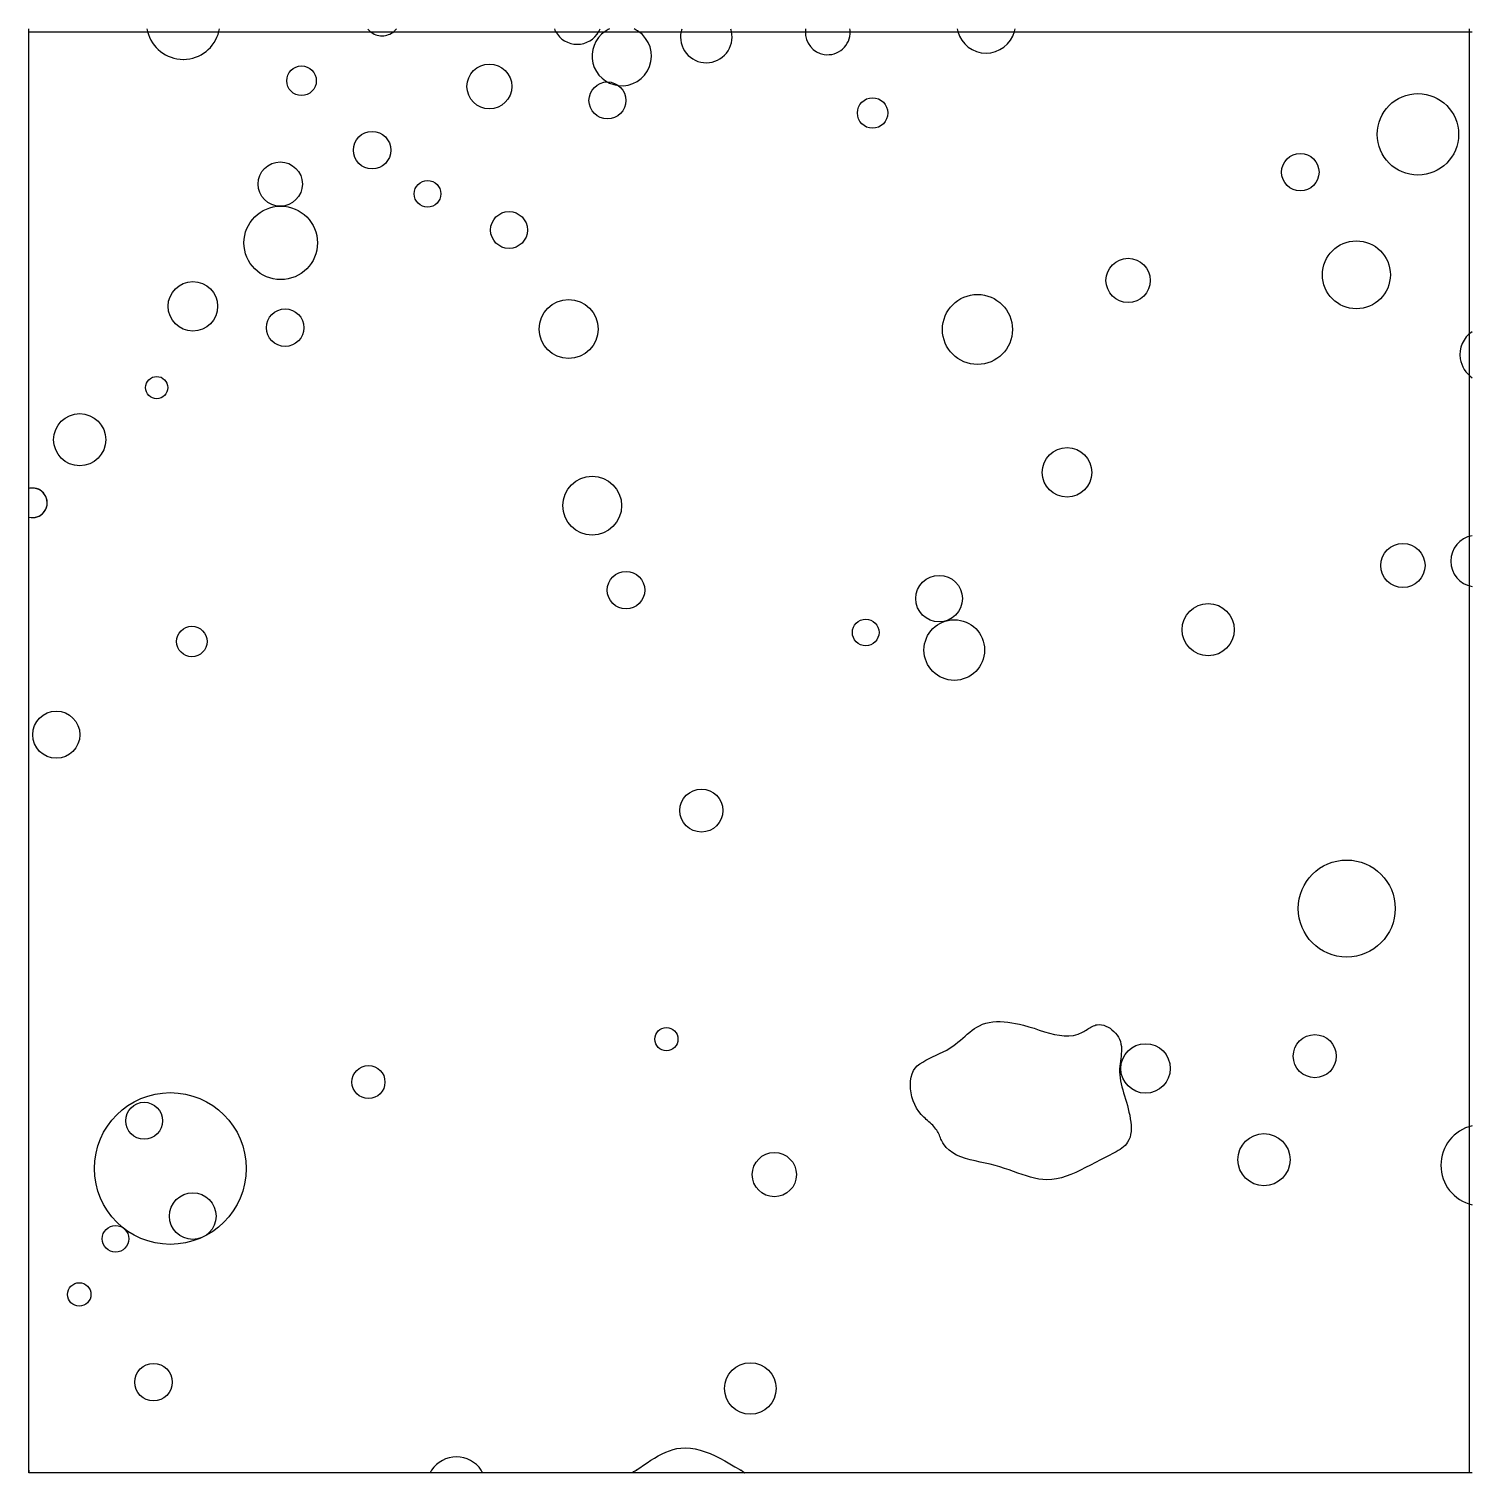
# Model space of a CAD drawing. Extents: x 3.075 to 4.061, y 7.546 to 8.532.
import ezdxf

# ---------------------------------------------------------------- set-up
doc = ezdxf.new("R2010")
doc.units = 0
for name, color, linetype in [('LAYER1', 7, 'CONTINUOUS'), ('LAYER10', 1, 'CONTINUOUS'), ('LAYER12', 5, 'CONTINUOUS')]:
    doc.layers.add(name, color=color, linetype=linetype)

msp = doc.modelspace()

# ---------------------------------------------------------------- linework, layer by layer
at = {"layer": 'LAYER1', "color": 7, "linetype": 'CONTINUOUS'}
for centre, radius in [((3.2614, 8.4969), 0.0101), ((3.3897, 8.493), 0.0153), ((3.4703, 8.4835), 0.0126), ((3.6514, 8.4749), 0.0104), ((4.0238, 8.4603), 0.0278), ((3.3096, 8.4495), 0.0128), ((3.2469, 8.4264), 0.0151), ((3.9435, 8.4345), 0.0128), ((3.3475, 8.4197), 0.0091), ((3.2472, 8.3862), 0.0251), ((3.4031, 8.395), 0.0126), ((3.9818, 8.3644), 0.0232), ((3.8259, 8.3606), 0.0151), ((3.1872, 8.3429), 0.0169), ((3.4438, 8.3274), 0.0201), ((3.723, 8.3271), 0.0239), ((3.2502, 8.3283), 0.0128), ((3.1625, 8.2874), 0.0076), ((3.1099, 8.2518), 0.0178), ((3.7842, 8.2295), 0.0169), ((3.4599, 8.2068), 0.0201), ((4.0136, 8.1659), 0.0151), ((3.483, 8.1491), 0.0128), ((3.6968, 8.1433), 0.0159), ((3.8806, 8.1221), 0.0178), ((3.6467, 8.1202), 0.0091), ((3.7072, 8.1082), 0.0207), ((3.1865, 8.114), 0.0104), ((3.0939, 8.0504), 0.0161), ((3.5345, 7.9986), 0.0147), ((3.9752, 7.9317), 0.0331), ((3.5106, 7.8425), 0.0079), ((3.9534, 7.8309), 0.0147), ((3.8378, 7.8225), 0.0169), ((3.3071, 7.8132), 0.0113), ((3.1718, 7.7542), 0.0518), ((3.1539, 7.7868), 0.0126), ((3.9187, 7.7602), 0.0178), ((3.5843, 7.75), 0.0151), ((3.1871, 7.7217), 0.0159), ((3.1344, 7.7062), 0.0091), ((3.1096, 7.6682), 0.008), ((3.1603, 7.6083), 0.0128), ((3.5679, 7.604), 0.0176)]:
    msp.add_circle(centre, radius, dxfattribs=at)
for centre, radius, start, end in [((3.1806, 8.5366), 0.0251, -170.1878, -166.2377), ((3.1806, 8.5366), 0.0251, -166.2374, -90), ((3.1806, 8.5366), 0.0251, -89.5398, -13.7619), ((3.1806, 8.5366), 0.0251, -13.7627, -9.8125), ((3.3164, 8.5402), 0.0126, -141.1582, -130.3369), ((3.3164, 8.5402), 0.0126, -130.3347, -89.5282), ((3.3164, 8.5402), 0.0126, -89.5282, -49.6636), ((3.3164, 8.5402), 0.0126, -49.6636, -38.8391), ((3.4497, 8.5387), 0.0169, -157.5416, -151.1436), ((3.4497, 8.5387), 0.0169, -151.1413, -28.8587), ((3.4801, 8.5138), 0.0203, 124.2189, -96.6695), ((3.4497, 8.5387), 0.0169, -28.8587, -22.4575), ((3.4801, 8.5138), 0.0203, 114.4223, 124.218), ((3.4801, 8.5138), 0.0203, -96.6692, 55.7815), ((3.4801, 8.5138), 0.0203, 55.7816, 65.5789), ((3.5378, 8.5268), 0.0176, 167.7783, -89.547), ((3.5378, 8.5268), 0.0176, 162.0629, 167.7779), ((3.5378, 8.5268), 0.0176, -89.547, 12.2214), ((3.5378, 8.5268), 0.0176, 12.2215, 17.9409), ((3.6208, 8.53), 0.0153, 177.9354, -99.0088), ((3.6208, 8.53), 0.0153, 171.5514, 177.9352), ((3.6208, 8.53), 0.0153, -99.0066, 2.0641), ((3.6208, 8.53), 0.0153, 2.064, 8.4454), ((3.7289, 8.5359), 0.0201, -169.5301, -164.5713), ((3.7289, 8.5359), 0.0201, -164.5711, -15.4317), ((3.7289, 8.5359), 0.0201, -15.432, -10.4721), ((4.0716, 8.3098), 0.0191, 124.484, -171.9597), ((4.0716, 8.3098), 0.019, -171.9591, -124.4929), ((3.0776, 8.2087), 0.0101, -103.4179, 90.4597), ((3.0776, 8.2087), 0.0101, 90.4597, 103.4166), ((3.0776, 8.2087), 0.0101, -103.4179, 103.4166), ((4.0639, 8.1689), 0.0176, 100.1053, -100.1053), ((4.0672, 7.7564), 0.0277, 103.3764, -103.3764), ((3.3672, 7.537), 0.0203, 33.3268, 146.6736), ((3.3672, 7.537), 0.0203, 146.6736, 151.8626), ((3.3672, 7.537), 0.0203, 28.136, 33.3268)]:
    msp.add_arc(centre, radius, start, end, dxfattribs=at)
at = {"layer": 'LAYER10', "color": 1, "linetype": 'CONTINUOUS'}
for points in [[(3.6793, 7.8212), (3.6805, 7.8228), (3.6819, 7.8243), (3.6836, 7.8257), (3.6856, 7.8269), (3.6877, 7.8281), (3.69, 7.8293), (3.6923, 7.8304), (3.6948, 7.8315), (3.6972, 7.8327), (3.6997, 7.8338), (3.702, 7.8351), (3.7043, 7.8365), (3.7062, 7.8377), (3.708, 7.8391), (3.7097, 7.8404), (3.7114, 7.8418), (3.713, 7.8432), (3.7146, 7.8446), (3.7161, 7.846), (3.7177, 7.8473), (3.7193, 7.8486), (3.7209, 7.8498), (3.7226, 7.8508), (3.7243, 7.8517), (3.7265, 7.8527), (3.7288, 7.8534), (3.7311, 7.8539), (3.7335, 7.8543), (3.736, 7.8545), (3.7386, 7.8545), (3.7412, 7.8544), (3.7438, 7.8541), (3.7465, 7.8537), (3.7491, 7.8532), (3.7518, 7.8527), (3.7545, 7.852), (3.7581, 7.851), (3.7617, 7.8499), (3.7652, 7.8487), (3.7687, 7.8476), (3.7722, 7.8466), (3.7756, 7.8458), (3.779, 7.8452), (3.7823, 7.8448), (3.7855, 7.8448), (3.7887, 7.8451), (3.7918, 7.8459), (3.7948, 7.8473), (3.7956, 7.8477), (3.7964, 7.8482), (3.7973, 7.8487), (3.7981, 7.8493), (3.7989, 7.8498), (3.7997, 7.8503), (3.8005, 7.8508), (3.8014, 7.8512), (3.8022, 7.8516), (3.8031, 7.8519), (3.8039, 7.8522), (3.8048, 7.8524), (3.8063, 7.8525), (3.8078, 7.8523), (3.8093, 7.852), (3.8107, 7.8514), (3.8122, 7.8507), (3.8136, 7.8499), (3.8149, 7.8489), (3.8162, 7.8477), (3.8173, 7.8465), (3.8184, 7.8452), (3.8193, 7.8438), (3.82, 7.8424), (3.8206, 7.8408), (3.821, 7.8392), (3.8213, 7.8375), (3.8214, 7.8359), (3.8213, 7.8342), (3.8212, 7.8325), (3.8211, 7.8308), (3.8209, 7.8291), (3.8206, 7.8274), (3.8204, 7.8257), (3.8203, 7.824), (3.8201, 7.8223), (3.8201, 7.8202), (3.8202, 7.8181), (3.8205, 7.8161), (3.8208, 7.814), (3.8212, 7.812), (3.8217, 7.8099), (3.8222, 7.8079), (3.8228, 7.8058), (3.8235, 7.8037), (3.8241, 7.8016), (3.8248, 7.7994), (3.8254, 7.7972), (3.826, 7.795), (3.8265, 7.7927), (3.827, 7.7905), (3.8274, 7.7882), (3.8278, 7.7859), (3.828, 7.7837), (3.828, 7.7816), (3.8279, 7.7795), (3.8276, 7.7774), (3.8272, 7.7755), (3.8265, 7.7737), (3.8256, 7.7721), (3.8248, 7.771), (3.8238, 7.7699), (3.8228, 7.769), (3.8217, 7.768), (3.8205, 7.7672), (3.8192, 7.7664), (3.8178, 7.7656), (3.8164, 7.7648), (3.815, 7.7641), (3.8135, 7.7633), (3.8121, 7.7626), (3.8106, 7.7619), (3.8071, 7.7601), (3.8036, 7.7583), (3.8002, 7.7565), (3.7968, 7.7548), (3.7935, 7.7531), (3.7902, 7.7515), (3.7868, 7.7501), (3.7836, 7.7489), (3.7803, 7.7479), (3.777, 7.7471), (3.7737, 7.7466), (3.7705, 7.7465), (3.7677, 7.7466), (3.7649, 7.747), (3.762, 7.7475), (3.7592, 7.7482), (3.7564, 7.7491), (3.7535, 7.7501), (3.7505, 7.7511), (3.7476, 7.7522), (3.7446, 7.7532), (3.7415, 7.7543), (3.7384, 7.7553), (3.7352, 7.7563), (3.7317, 7.7571), (3.7283, 7.7579), (3.7248, 7.7586), (3.7214, 7.7594), (3.7181, 7.7602), (3.7148, 7.7611), (3.7117, 7.7621), (3.7088, 7.7634), (3.7062, 7.7648), (3.7037, 7.7666), (3.7016, 7.7686), (3.6998, 7.771), (3.6994, 7.7718), (3.6989, 7.7726), (3.6985, 7.7735), (3.6981, 7.7743), (3.6977, 7.7752), (3.6973, 7.7761), (3.697, 7.7769), (3.6966, 7.7778), (3.6961, 7.7787), (3.6957, 7.7795), (3.6952, 7.7803), (3.6947, 7.7811), (3.694, 7.782), (3.6933, 7.7829), (3.6925, 7.7837), (3.6916, 7.7845), (3.6908, 7.7853), (3.6899, 7.7861), (3.689, 7.7869), (3.6881, 7.7877), (3.6872, 7.7885), (3.6863, 7.7893), (3.6854, 7.7902), (3.6846, 7.7911), (3.6829, 7.7931), (3.6815, 7.7954), (3.6802, 7.7979), (3.6791, 7.8005), (3.6783, 7.8032), (3.6777, 7.8059), (3.6773, 7.8086), (3.6772, 7.8113), (3.6773, 7.814), (3.6777, 7.8165), (3.6784, 7.8189), (3.6793, 7.8212)], [(3.4899, 7.5481), (3.4924, 7.5499), (3.4949, 7.5516), (3.4974, 7.5533), (3.5, 7.555), (3.5025, 7.5565), (3.505, 7.558), (3.5076, 7.5593), (3.5101, 7.5605), (3.5127, 7.5615), (3.5152, 7.5623), (3.5178, 7.563), (3.5204, 7.5633), (3.5237, 7.5635), (3.527, 7.5633), (3.5303, 7.5628), (3.5336, 7.5619), (3.537, 7.5608), (3.5404, 7.5595), (3.5438, 7.558), (3.5471, 7.5563), (3.5505, 7.5545), (3.5539, 7.5526), (3.5573, 7.5506), (3.5608, 7.5486)], [(3.487, 7.5465), (3.4873, 7.5467), (3.4876, 7.5469), (3.4879, 7.547), (3.4881, 7.5472), (3.4884, 7.5473), (3.4887, 7.5474), (3.4889, 7.5476), (3.4892, 7.5477), (3.4894, 7.5478), (3.4896, 7.5479), (3.4897, 7.548), (3.4899, 7.5481), (3.4901, 7.5482), (3.4902, 7.5483), (3.4903, 7.5483), (3.4903, 7.5483), (3.4903, 7.5483), (3.4903, 7.5483), (3.4903, 7.5483), (3.4902, 7.5483), (3.4902, 7.5483), (3.4901, 7.5482), (3.49, 7.5482), (3.4899, 7.5481)], [(3.5608, 7.5486), (3.5608, 7.5485), (3.5609, 7.5485), (3.561, 7.5485), (3.5611, 7.5484), (3.5611, 7.5484), (3.5612, 7.5483), (3.5613, 7.5483), (3.5613, 7.5483), (3.5614, 7.5482), (3.5615, 7.5482), (3.5615, 7.5481), (3.5616, 7.5481), (3.5618, 7.548), (3.562, 7.5479), (3.5621, 7.5478), (3.5622, 7.5478), (3.5622, 7.5478), (3.5622, 7.5478), (3.5621, 7.5478), (3.5621, 7.5478), (3.562, 7.5479), (3.5618, 7.548), (3.5617, 7.548), (3.5616, 7.5481)], [(3.5616, 7.5481), (3.5618, 7.548), (3.562, 7.5478), (3.5623, 7.5476), (3.5625, 7.5475), (3.5627, 7.5474), (3.5629, 7.5472), (3.5631, 7.5471), (3.5633, 7.5469), (3.5634, 7.5468), (3.5636, 7.5467), (3.5637, 7.5466), (3.5639, 7.5465), (3.564, 7.5464), (3.5642, 7.5463), (3.5642, 7.5463), (3.5643, 7.5462), (3.5643, 7.5462), (3.5643, 7.5462), (3.5643, 7.5463), (3.5642, 7.5463), (3.5641, 7.5463), (3.564, 7.5464), (3.564, 7.5465), (3.5639, 7.5465)]]:
    msp.add_lwpolyline(points, dxfattribs=at)
at = {"layer": 'LAYER12', "color": 5, "linetype": 'CONTINUOUS'}
for points in [[(3.0752, 8.5306), (3.0752, 8.5323)], [(3.0752, 8.5302), (3.0752, 8.5306)], [(3.0752, 8.5302), (3.0752, 8.5302)], [(3.0752, 8.5302), (4.0608, 8.5302)], [(3.0752, 8.5302), (3.0752, 8.5302)], [(3.0752, 7.5481), (3.0752, 8.5302)], [(4.0589, 8.5323), (4.0589, 8.5306)], [(4.0589, 8.5306), (4.0589, 7.5481)], [(3.0752, 7.5465), (3.0752, 7.5481)], [(3.0752, 7.5481), (3.0752, 7.5465)], [(3.0752, 7.5465), (3.0752, 7.5481)], [(4.0608, 7.5465), (3.0752, 7.5465)], [(4.0589, 7.5481), (4.0589, 7.5465)]]:
    msp.add_lwpolyline(points, dxfattribs=at)

doc.saveas('drawing.dxf')
